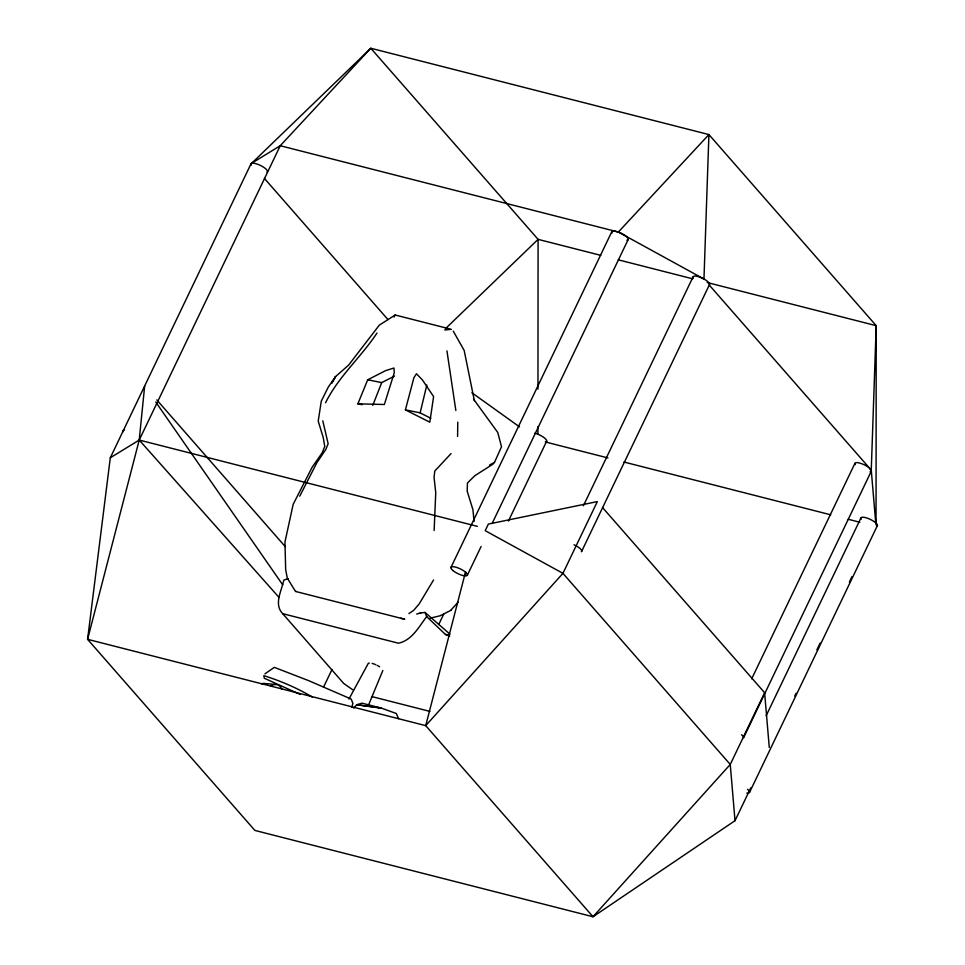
<?xml version="1.0" encoding="UTF-8"?>
<svg xmlns="http://www.w3.org/2000/svg" width="965" height="965" viewBox="0 0 965 965"><rect width="100%" height="100%" fill="white"/><g stroke="black" fill="none" stroke-linecap="round" stroke-linejoin="round"><path stroke-width="1.45" d="M537.915 434.069L537.927 426.578M537.963 389.136L538.084 239.356L370.789 48.25L250.888 164.038L110.299 457.796L87.586 639.325L254.893 830.431L593.017 916.75L735.016 820.696L750.782 787.814M876.039 524.876L876.208 325.675L708.913 134.569L370.789 48.25L280.248 145.727L251.31 163.471A9.095 2.666 25.6 0 1 261.817 166.149A9.095 2.666 25.6 0 1 267.016 172.096M457.579 436.433L457.784 422.139M875.738 522.897L871.262 470.136L876.208 325.675L707.152 282.516M434.129 530.497L435.746 492.777L434.045 477.241L434.817 471.004L451.053 453.586M144.666 386.048L139.225 440.052L87.586 639.325L425.71 725.644L593.017 916.75L730.252 764.449L764.618 692.713L602.522 507.542M351.899 707.417L352.852 703.292L351.176 699.058L308.619 680.627L274.313 667.358L264.941 673.847M430.824 418.291L420.137 412.839L426.832 385.023M465.528 572.004L425.71 725.644L562.945 573.343L597.323 501.607L488.35 524.091L485.202 530.678L562.945 573.343L730.252 764.449L735.016 820.696M405.409 409.872L413.876 377.81L416.47 373.757L422.465 379.993L433.599 396.615L429.823 422.2L405.409 409.872L420.137 412.839M372.755 405.397L381.718 382.61L394.54 376.048M382.84 670.506L368.123 706.03M357.87 403.84L367.713 379.788L385.662 370.608L393.985 368.015L394.251 372.792L384.36 404.492L357.87 403.84L362.177 404.709M348.944 699.058L368.027 663.872A8.383 2.449 25.6 0 1 369.306 663.088M474.068 521.534L472.947 509.749L467.181 491.173L467.446 482.995L474.828 475.721L492.826 464.225L494.526 462.307L501.51 446.759L497.747 432.453L473.465 399.015M323.565 687.092L331.996 669.517M450.896 567.541L611.726 231.865M438.689 624.584L443.876 613.752M464.635 575.828L465.914 573.162M467.434 575.031L481.101 546.492M492.174 523.38L628.263 239.344M508.434 521.016L546.709 441.114M583.391 505.793L693.039 276.919M581.75 551.184L709.577 284.398M751.699 678.805L854.869 463.477M855.231 464.623L855.014 464.298A9.095 2.666 25.6 0 1 859.465 463.019A9.095 2.666 25.6 0 1 869.369 467.965L871.407 470.956L743.581 737.755A9.095 2.666 25.6 0 0 741.542 734.751M766.138 715.777L860.876 518.06M794.75 696.03L796.053 693.316M816.86 649.879L820.117 643.1M849.381 582.028L851.974 576.6M749.588 792.325L877.414 525.539M325.579 402.743C338.341 376.748 361.055 357.159 376.989 333.034M394.118 317.051L395.168 315L451.331 329.33L444.72 329.97M299.741 496.191L317.002 462.464L325.736 449.594L328.136 443.767L322.805 420.861M331.876 382.972L335.555 376.579L348.582 365.144L379.354 325.108L395.168 315M331.96 382.84L335.555 376.579L328.293 387.086L321.285 401.138L318.221 421.114L323.263 437.652L324.759 446.506L322.105 452.935L312.238 467.072L293.191 504.273L284.952 542.041L285.676 569.808L287.305 578.144L295.507 591.436L404.54 619.192M433.562 579.977L419.184 603.897L413.635 610.399L408.955 613.571M420.089 612.968L425.046 612.437L426.663 616.611C418.81 626.852 412.151 640.229 398.461 643.221L282.709 613.668C273.517 604.187 281.659 590.954 283.782 580.134L287.992 578.698M871.407 470.956L870.985 471.523A9.095 2.666 25.6 0 1 870.032 471.801M353.769 708.129L356.688 704.74L362.02 703.159L381.513 708.189L396.289 713.485L398.557 718.684M451.113 609.868L458.073 602.256M110.299 457.796L139.225 440.052L280.248 145.727L618.36 232.046L708.913 134.569L703.968 279.03L618.36 232.046L614.524 231.057A9.095 2.666 25.6 0 0 611.87 232.686L612.087 233.011M445.516 328.631L538.084 239.356L600.761 255.351M489.496 465.106L494.526 462.307M451.331 610.121L440.028 615.803L430.233 618.155M416.639 614.054L420.909 612.884M295.772 591.4L296.267 591.412M275.544 684.438L263.698 683.425A11.134 8.432 -85.1 0 0 261.394 683.799M426.663 616.611L445.456 634.463L449.606 634.91M367.713 379.788L381.718 382.61M400.764 618.263L404.625 619.144M618.251 259.814L692.581 278.788M607.95 457.941L545.346 441.958A9.095 2.666 25.6 0 0 544.67 438.122A9.095 2.666 25.6 0 0 534.767 433.176M623.969 462.03L830.744 514.815M848.223 519.279L859.875 522.258M477.349 526.359L139.225 440.052L278.982 597.359M371.79 696.573L429.907 711.398M445.456 634.463L449.666 636.092M352.635 689.71L343.685 683.437L282.709 613.668M471.873 392.743L519.544 426.892M300.26 694.474L264.277 678.25L263.819 675.657C280.296 680.82 297.389 688.045 312.25 697.032M425.046 612.437L449.859 634.077M453.248 331.116L464.177 350.464L474.37 400.716M871.262 470.136L709.166 284.965A9.095 2.666 25.6 0 0 701.845 277.968A9.095 2.666 25.6 0 0 693.184 277.739L693.413 278.053M264.422 178.441L388.026 319.644M156.788 399.896L285.351 546.745M282.021 689.143L279.753 686.079A11.134 8.432 -85.1 0 0 271.069 685.97M155.811 402.103L282.721 584.85M861.238 519.194L861.021 518.881A9.095 2.666 25.6 0 1 865.472 517.602A9.095 2.666 25.6 0 1 875.364 522.535L876.57 523.693A9.095 2.666 25.6 0 1 876.992 526.106M251.262 165.184L250.888 164.038M455.854 410.499L446.94 350.898M764.618 692.713L769.274 747.477M618.36 232.046A9.095 2.666 25.6 0 1 626.876 236.944A9.095 2.666 25.6 0 1 626.888 240.189M123.206 431.657A9.095 2.666 25.6 0 1 124.437 429.992M747.537 789.334A9.095 2.666 25.6 0 1 746.789 793.134M574.018 544.767A9.095 2.666 25.6 0 1 581.34 551.763M372.116 663.401A8.383 2.449 25.6 0 1 375.819 664.74M377.146 665.38A8.383 2.449 25.6 0 1 379.607 666.827M379.088 707.659L356.688 704.74L381.513 708.189L379.088 707.659M452.935 570.544A9.095 2.666 25.6 0 0 467.012 575.598A9.095 2.666 25.6 0 0 457.531 567.722A9.095 2.666 25.6 0 0 452.935 570.544"/></g></svg>
